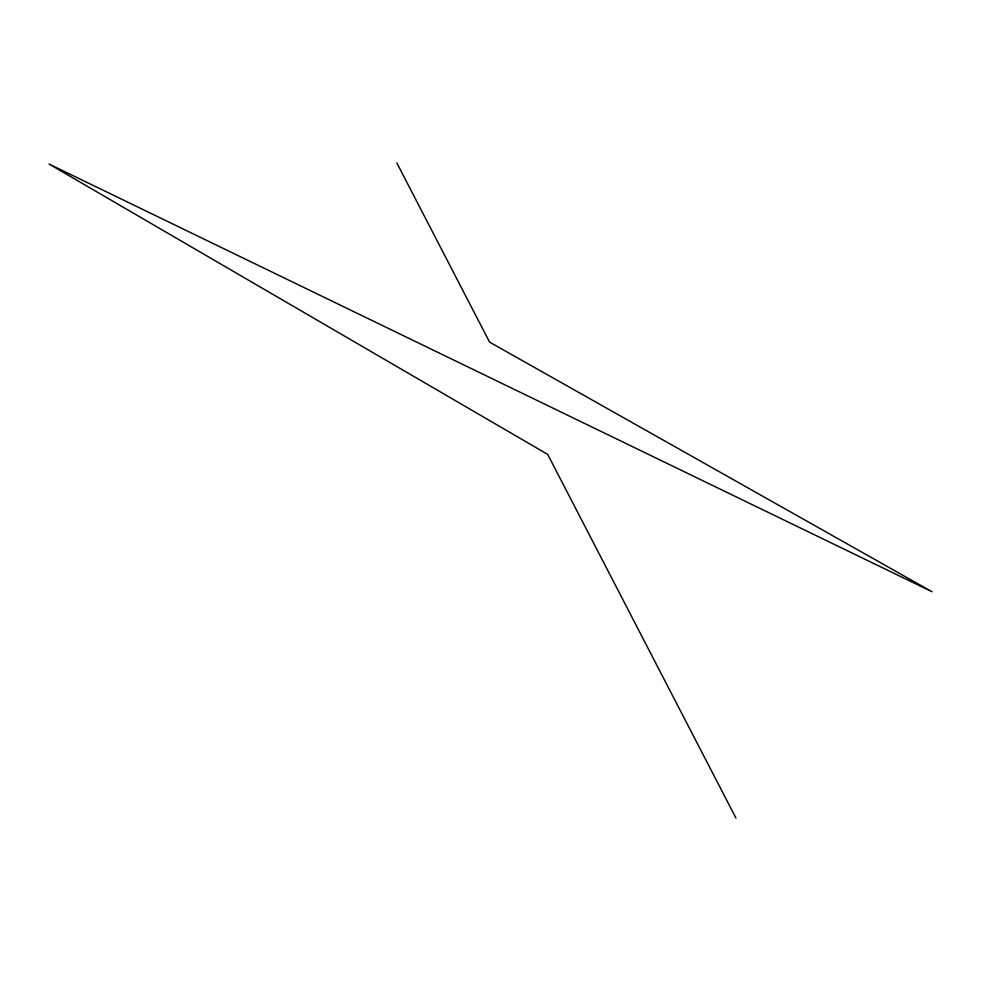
<?xml version="1.0" encoding="UTF-8"?>
<svg xmlns="http://www.w3.org/2000/svg" width="981" height="981" viewBox="0 0 981 981"><rect width="100%" height="100%" fill="white"/><g stroke="black" fill="none" stroke-linecap="round" stroke-linejoin="round"><path stroke-width="1.47" d="M396.827 162.92L489.593 342.136L931.95 591.702L49.05 164.035L547.692 454.387L735.958 818.08"/></g></svg>
